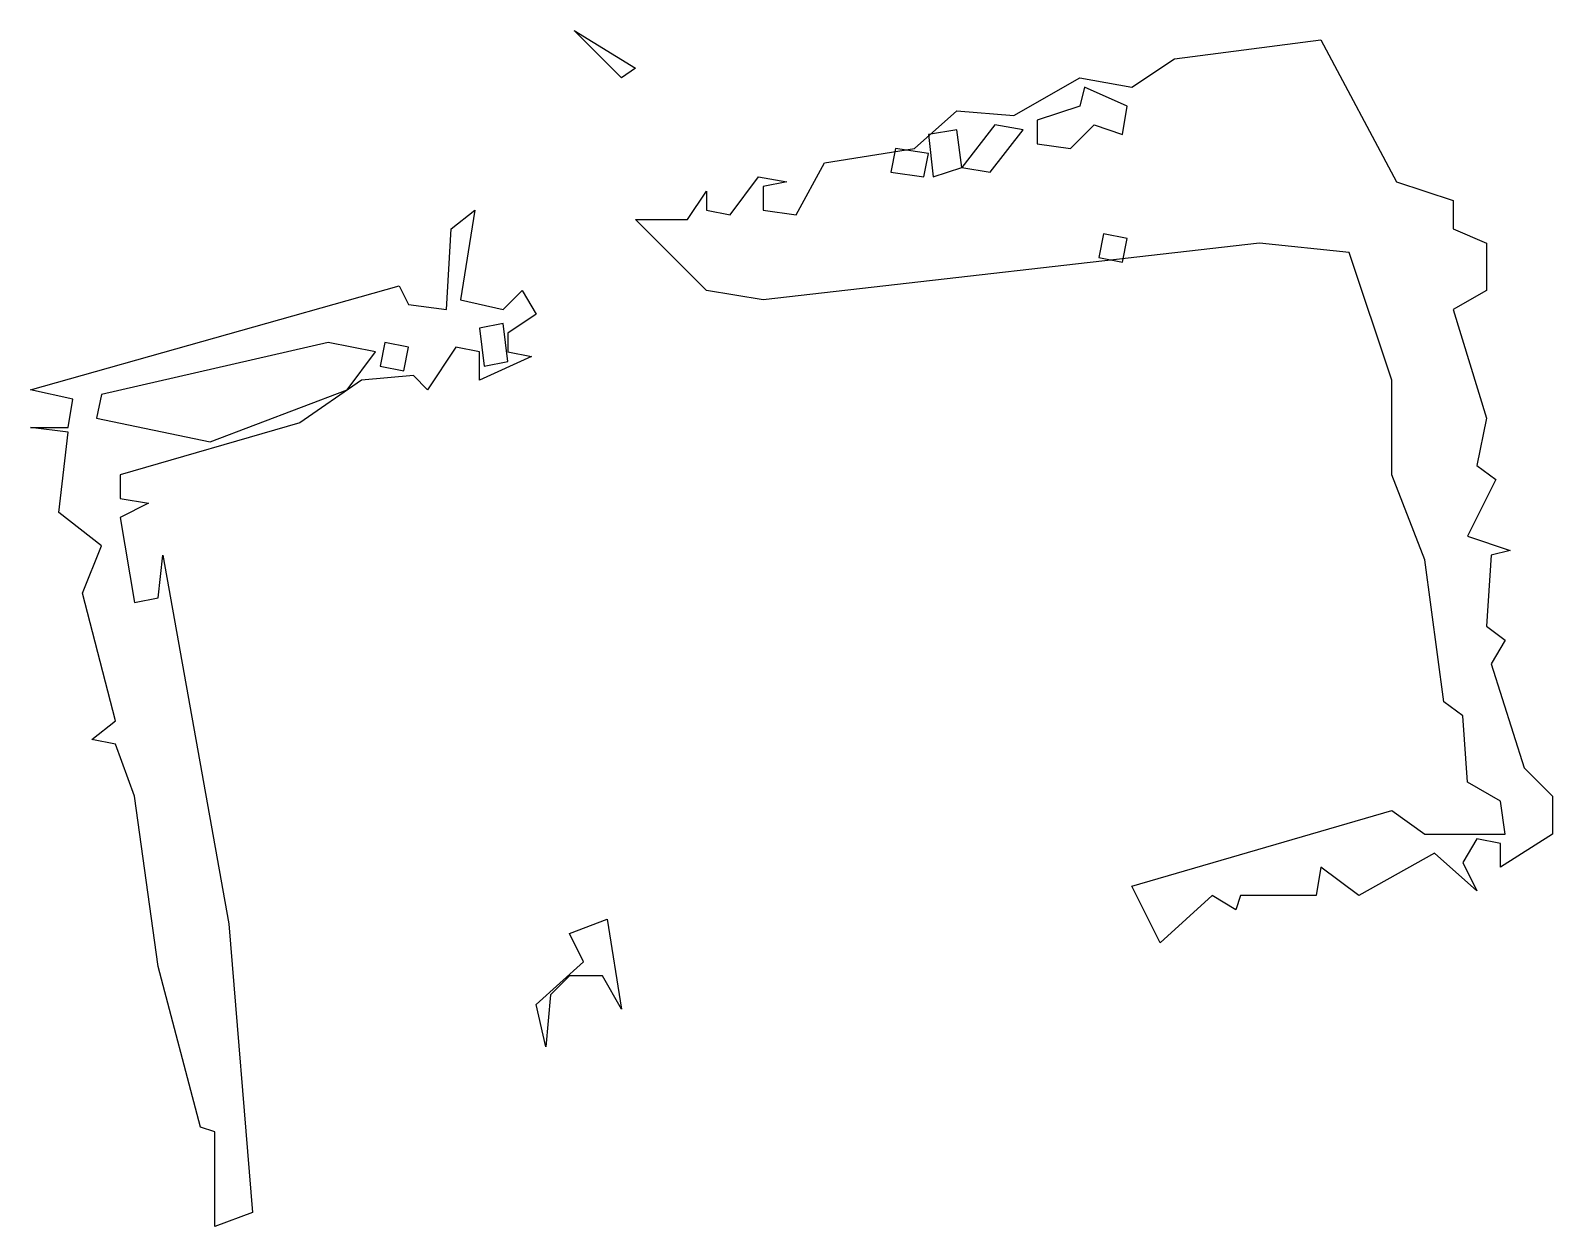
# Model space of a CAD drawing. Header units: metres. Extents: x -1.94 to 4.5, y 1.13 to 6.19.
import ezdxf

# ---------------------------------------------------------------- set-up
doc = ezdxf.new("R2010")
doc.units = ezdxf.units.M

msp = doc.modelspace()

# ---------------------------------------------------------------- linework, layer by layer
at = {"layer": 'WALLS'}
for points in [[(0.6215, 6.0296), (0.5615, 5.9896), (0.3615, 6.1896)], [(2.8415, 2.3296), (2.7215, 2.5696), (3.8215, 2.8896), (3.9615, 2.7896), (4.3015, 2.7896), (4.2815, 2.9296), (4.1415, 3.0096), (4.1215, 3.2896), (4.0415, 3.3496), (3.9615, 3.9496), (3.8215, 4.3096), (3.8215, 4.7096), (3.6415, 5.2496), (3.2615, 5.2896), (1.1615, 5.0496), (0.9215, 5.0896), (0.6215, 5.3896), (0.8415, 5.3896), (0.9215, 5.5096), (0.9215, 5.4296), (1.0215, 5.4096), (1.1415, 5.5696), (1.2615, 5.5496), (1.1615, 5.5296), (1.1615, 5.4296), (1.3015, 5.4096), (1.4215, 5.6296), (1.8015, 5.6896), (1.9815, 5.8496), (2.2215, 5.8296), (2.5015, 5.9896), (2.7215, 5.9496), (2.9015, 6.0696), (3.5215, 6.1496), (3.8415, 5.5496), (4.0815, 5.4696), (4.0815, 5.3496), (4.2215, 5.2896), (4.2215, 5.0896), (4.0815, 5.0096), (4.2215, 4.5496), (4.1815, 4.3496), (4.2615, 4.2896), (4.1415, 4.0496), (4.3215, 3.9896), (4.2415, 3.9696), (4.2215, 3.6696), (4.3015, 3.6096), (4.2415, 3.5096), (4.3815, 3.0696), (4.5015, 2.9496), (4.5015, 2.7896), (4.2815, 2.6496), (4.2815, 2.7496), (4.1815, 2.7696), (4.1215, 2.6696), (4.1815, 2.5496), (4.0015, 2.7096), (3.6815, 2.5296), (3.5215, 2.6496), (3.5015, 2.5296), (3.1815, 2.5296), (3.1615, 2.4696), (3.0615, 2.5296)], [(2.3215, 5.7096), (2.4615, 5.6896), (2.5615, 5.7896), (2.6815, 5.7496), (2.7015, 5.8696), (2.5215, 5.9496), (2.5015, 5.8696), (2.3215, 5.8096)], [(1.8815, 5.5696), (2.0015, 5.6096), (1.9815, 5.7696), (1.8615, 5.7496)], [(2.0015, 5.6096), (2.1215, 5.5896), (2.2615, 5.7696), (2.1415, 5.7896)], [(1.7015, 5.5896), (1.8415, 5.5696), (1.8615, 5.6696), (1.7215, 5.6896)], [(-1.1585, 1.1296), (-1.1585, 1.5296), (-1.2185, 1.5496), (-1.3985, 2.2296), (-1.4985, 2.9496), (-1.5785, 3.1696), (-1.6785, 3.1896), (-1.5785, 3.2696), (-1.7185, 3.8096), (-1.6385, 4.0096), (-1.8185, 4.1496), (-1.7785, 4.4896), (-1.9385, 4.5096), (-1.7785, 4.5096), (-1.7585, 4.6296), (-1.9385, 4.6696), (-0.3785, 5.1096), (-0.3385, 5.0296), (-0.1785, 5.0096), (-0.1585, 5.3496), (-0.0585, 5.4296), (-0.1185, 5.0496), (0.0615, 5.0096), (0.1415, 5.0896), (0.2015, 4.9896), (0.0815, 4.9096), (0.0815, 4.8296), (0.1815, 4.8096), (-0.0385, 4.7096), (-0.0385, 4.8296), (-0.1385, 4.8496), (-0.2585, 4.6696), (-0.3185, 4.7296), (-0.5385, 4.7096), (-0.7985, 4.5296), (-1.5585, 4.3096), (-1.5585, 4.2096), (-1.4385, 4.1896), (-1.5585, 4.1296), (-1.4985, 3.7696), (-1.3985, 3.7896), (-1.3785, 3.9696), (-1.0985, 2.4096), (-0.9985, 1.1896)], [(2.5815, 5.2296), (2.6815, 5.2096), (2.7015, 5.3096), (2.6015, 5.3296)], [(-0.0185, 4.7696), (0.0815, 4.7896), (0.0615, 4.9496), (-0.0385, 4.9296)], [(-1.6585, 4.5496), (-1.1785, 4.4496), (-0.5985, 4.6696), (-0.4785, 4.8296), (-0.6785, 4.8696), (-1.6385, 4.6496)], [(-0.4585, 4.7696), (-0.3585, 4.7496), (-0.3385, 4.8496), (-0.4385, 4.8696)], [(0.2415, 1.8896), (0.2015, 2.0696), (0.4015, 2.2496), (0.3415, 2.3696), (0.5015, 2.4296), (0.5615, 2.0496), (0.4815, 2.1896), (0.3415, 2.1896), (0.2615, 2.1096)]]:
    msp.add_lwpolyline(points, close=True, dxfattribs=at)

doc.saveas('drawing.dxf')
